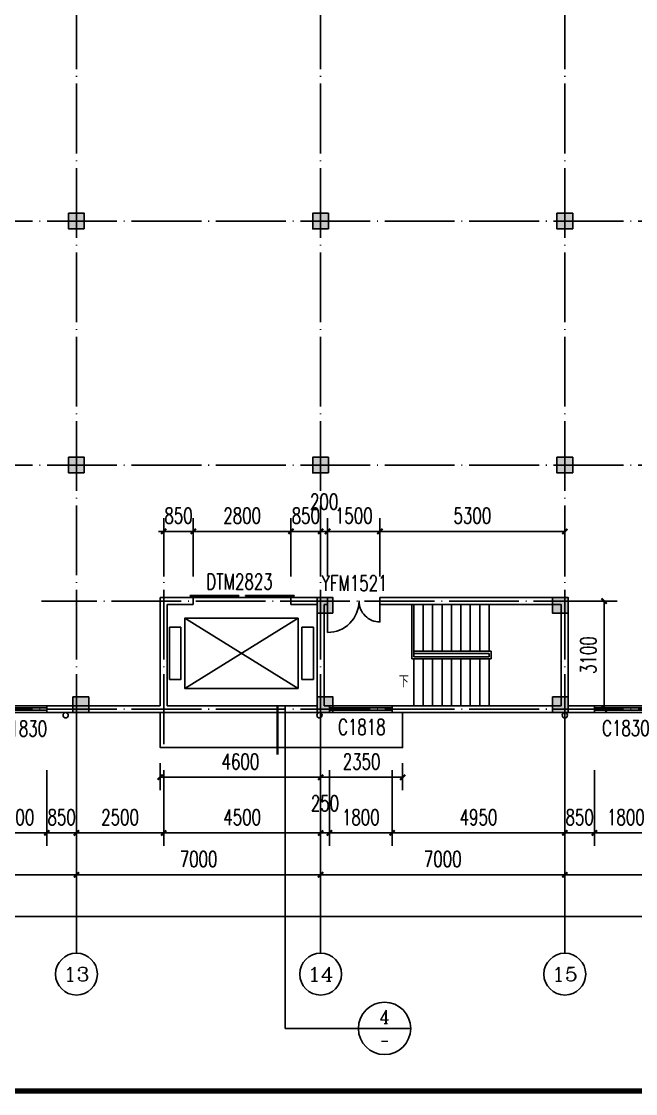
# Model space of a CAD drawing. Extents: x -4747 to 1060961, y -766984 to 396631.
# Drawn here: x 554268 to 571873, y -79089 to -48340 of the extents above; entities that cross this region are included whole.
import ezdxf
from ezdxf.enums import TextEntityAlignment as Align

# ---------------------------------------------------------------- set-up
doc = ezdxf.new("R2010")
doc.units = 0
doc.header["$LTSCALE"] = 1000
doc.header["$MEASUREMENT"] = 0
doc.linetypes.add('DOTE', pattern=[2.42, 2, -0.2, 0.02, -0.2])
doc.layers.get('0').update_dxf_attribs({"linetype": 'CONTINUOUS'})
doc.layers.get('DEFPOINTS').update_dxf_attribs({"linetype": 'CONTINUOUS'})
for name, color, linetype in [('AXIS', 3, 'CONTINUOUS'), ('AXIS_TEXT', 7, 'CONTINUOUS'), ('DIM_IDEN', 3, 'CONTINUOUS'), ('DIM_SYMB', 3, 'CONTINUOUS'), ('DOTE', 1, 'DOTE'), ('PUB_DIM', 3, 'CONTINUOUS'), ('PUB_TEXT', 7, 'CONTINUOUS'), ('PUB_TITLE', 4, 'CONTINUOUS'), ('STAIR', 2, 'CONTINUOUS'), ('WALL', 6, 'CONTINUOUS'), ('WINDOW', 4, 'CONTINUOUS'), ('WINDOW_TEXT', 7, 'CONTINUOUS'), ('屋面', 4, 'CONTINUOUS'), ('平面线条', 2, 'CONTINUOUS'), ('柱', 2, 'CONTINUOUS'), ('柱涂实', 54, 'CONTINUOUS'), ('雨水管', 2, 'CONTINUOUS'), ('面积计算', 7, 'CONTINUOUS')]:
    doc.layers.add(name, color=color, linetype=linetype)
doc.styles.add('_TCH_AXIS', font='COMPLEX', dxfattribs={"bigfont": 'GBCBIG'})
doc.styles.add('_TCH_DIM', font='SIMPLEX', dxfattribs={"bigfont": 'GBCBIG'})
doc.styles.add('_TCH_LABEL', font='COMPLEX', dxfattribs={"bigfont": 'GBCBIG'})
doc.styles.add('_TCH_WINDOW', font='SIMPLEX', dxfattribs={"height": 3.5, "bigfont": 'GBCBIG'})
doc.styles.add('COMPLEX', font='complex_.ttf')
doc.styles.add('DIM_FONT', font='SIMPLEX', dxfattribs={"width": 0.7, "bigfont": 'GBCBIG'})
doc.dimstyles.new('DIMN150', dxfattribs={"dimscale": 1.5, "dimtxt": 300, "dimasz": 100, "dimexe": 250, "dimexo": 300, "dimgap": 150, "dimtad": 1, "dimdec": 0, "dimzin": 0, "dimtxsty": 'DIM_FONT', "dimblk": 'ARCHTICK', "dimcen": 0.09, "dimclrt": 7, "dimazin": 3, "dimtfac": 1, "dimtdec": 0, "dimtix": 1, "dimtmove": 0, "dimatfit": 3, "dimtolj": 1, "dimtzin": 0})

# ---------------------------------------------------------------- blocks, each defined once
blk = doc.blocks.new('A$C22EA1380')
at = {"layer": '柱涂实'}
for points in [[(77625, 13875), (77625, 14325), (77175, 14325), (77175, 13875)], [(84625, 13875), (84625, 14325), (84175, 14325), (84175, 13875)], [(91625, 13875), (91625, 14325), (91175, 14325), (91175, 13875)], [(77625, 6875), (77625, 7325), (77175, 7325), (77175, 6875)], [(84625, 6875), (84625, 7325), (84175, 7325), (84175, 6875)], [(91625, 6875), (91625, 7325), (91175, 7325), (91175, 6875)], [(84750, 2850), (84750, 3300), (84300, 3300), (84300, 2850)], [(91500, 2850), (91500, 3300), (91050, 3300), (91050, 2850)], [(77750, 0), (77750, 450), (77300, 450), (77300, 0)], [(84750, 0), (84750, 450), (84300, 450), (84300, 0)], [(91500, 0), (91500, 450), (91050, 450), (91050, 0)]]:
    blk.add_hatch(color=256, dxfattribs=at).paths.add_polyline_path(points)
at = {"layer": '柱'}
for points in [[(77625, 13875), (77625, 14325), (77175, 14325), (77175, 13875)], [(84625, 13875), (84625, 14325), (84175, 14325), (84175, 13875)], [(91625, 13875), (91625, 14325), (91175, 14325), (91175, 13875)], [(77625, 6875), (77625, 7325), (77175, 7325), (77175, 6875)], [(84625, 6875), (84625, 7325), (84175, 7325), (84175, 6875)], [(91625, 6875), (91625, 7325), (91175, 7325), (91175, 6875)], [(84750, 2850), (84750, 3300), (84300, 3300), (84300, 2850)], [(91500, 2850), (91500, 3300), (91050, 3300), (91050, 2850)], [(77750, 0), (77750, 450), (77300, 450), (77300, 0)], [(84750, 0), (84750, 450), (84300, 450), (84300, 0)], [(91500, 0), (91500, 450), (91050, 450), (91050, 0)]]:
    blk.add_lwpolyline(points, close=True, dxfattribs=at)
at = {"layer": '柱涂实', "linetype": 'CONTINUOUS'}
for points in [[(77625, 13875), (77625, 14325), (77175, 14325), (77175, 13875)], [(84625, 13875), (84625, 14325), (84175, 14325), (84175, 13875)], [(91625, 13875), (91625, 14325), (91175, 14325), (91175, 13875)], [(77625, 6875), (77625, 7325), (77175, 7325), (77175, 6875)], [(84625, 6875), (84625, 7325), (84175, 7325), (84175, 6875)], [(91625, 6875), (91625, 7325), (91175, 7325), (91175, 6875)], [(84750, 2850), (84750, 3300), (84300, 3300), (84300, 2850)], [(91500, 2850), (91500, 3300), (91050, 3300), (91050, 2850)], [(77750, 0), (77750, 450), (77300, 450), (77300, 0)], [(84750, 0), (84750, 450), (84300, 450), (84300, 0)], [(91500, 0), (91500, 450), (91050, 450), (91050, 0)]]:
    blk.add_lwpolyline(points, close=True, dxfattribs=at)
blk = doc.blocks.new('_ARCHTICK')
at = {"color": 0, "linetype": 'BYBLOCK', "const_width": 0.4}
blk.add_lwpolyline([(-0.5, -0.5), (0.5, 0.5)], dxfattribs=at)
blk = doc.blocks.new('*D944')
at = {"layer": 'DEFPOINTS', "color": 0}
for p in [(569845, -64964), (570971, -64964), (569845, -68064)]:
    blk.add_point(p, dxfattribs=at)
at = {"layer": 'PUB_DIM', "color": 0}
for p, q in [((570295, -64964), (571346, -64964)), ((570971, -68064), (570971, -64964)), ((570295, -68064), (571346, -68064))]:
    blk.add_line(p, q, dxfattribs=at)
at = {"layer": 'PUB_DIM', "color": 0, "xscale": 150, "yscale": 150, "zscale": 150}
for p, rotation in [((570971, -64964), 90), ((570971, -68064), 270)]:
    blk.add_blockref('_ARCHTICK', p, dxfattribs=dict(at, rotation=rotation))
at = {"layer": 'PUB_DIM', "color": 7, "insert": (570521, -66514), "char_height": 450, "attachment_point": 5, "rotation": 90, "style": 'DIM_FONT'}
blk.add_mtext('\\A1;3100', dxfattribs=at)
blk = doc.blocks.new('*D945')
at = {"layer": 'DEFPOINTS', "color": 0}
for p in [(558245, -69164), (562845, -69164), (562845, -70017)]:
    blk.add_point(p, dxfattribs=at)
at = {"layer": 'PUB_DIM', "color": 0}
for p, q in [((558245, -69614), (558245, -70392)), ((562845, -69614), (562845, -70392)), ((558245, -70017), (562845, -70017))]:
    blk.add_line(p, q, dxfattribs=at)
at = {"layer": 'PUB_DIM', "color": 0, "xscale": 150, "yscale": 150, "zscale": 150, "rotation": 180}
blk.add_blockref('_ARCHTICK', (558245, -70017), dxfattribs=at)
at = {"layer": 'PUB_DIM', "color": 0, "xscale": 150, "yscale": 150, "zscale": 150}
blk.add_blockref('_ARCHTICK', (562845, -70017), dxfattribs=at)
at = {"layer": 'PUB_DIM', "color": 7, "insert": (560545, -69567), "char_height": 450, "attachment_point": 5, "style": 'DIM_FONT'}
blk.add_mtext('\\A1;4600', dxfattribs=at)
blk = doc.blocks.new('*D946')
at = {"layer": 'DEFPOINTS', "color": 0}
for p in [(562845, -69164), (565195, -69164), (565195, -70017)]:
    blk.add_point(p, dxfattribs=at)
at = {"layer": 'PUB_DIM', "color": 0}
for p, q in [((562845, -69614), (562845, -70392)), ((565195, -69614), (565195, -70392)), ((562845, -70017), (565195, -70017))]:
    blk.add_line(p, q, dxfattribs=at)
at = {"layer": 'PUB_DIM', "color": 0, "xscale": 150, "yscale": 150, "zscale": 150, "rotation": 180}
blk.add_blockref('_ARCHTICK', (562845, -70017), dxfattribs=at)
at = {"layer": 'PUB_DIM', "color": 0, "xscale": 150, "yscale": 150, "zscale": 150}
blk.add_blockref('_ARCHTICK', (565195, -70017), dxfattribs=at)
at = {"layer": 'PUB_DIM', "color": 7, "insert": (564020, -69567), "char_height": 450, "attachment_point": 5, "style": 'DIM_FONT'}
blk.add_mtext('\\A1;2350', dxfattribs=at)
blk = doc.blocks.new('*D947')
at = {"layer": 'DEFPOINTS', "color": 0}
for p in [(559195, -62966), (558345, -64712), (559195, -64712)]:
    blk.add_point(p, dxfattribs=at)
at = {"layer": 'PUB_DIM', "color": 0}
for p, q in [((558345, -64262), (558345, -62591)), ((559195, -64262), (559195, -62591)), ((558345, -62966), (558195, -62966)), ((558345, -62966), (559195, -62966)), ((559195, -62966), (559345, -62966))]:
    blk.add_line(p, q, dxfattribs=at)
at = {"layer": 'PUB_DIM', "color": 0, "xscale": 150, "yscale": 150, "zscale": 150}
blk.add_blockref('_ARCHTICK', (558345, -62966), dxfattribs=at)
at = {"layer": 'PUB_DIM', "color": 0, "xscale": 150, "yscale": 150, "zscale": 150, "rotation": 180}
blk.add_blockref('_ARCHTICK', (559195, -62966), dxfattribs=at)
at = {"layer": 'PUB_DIM', "color": 7, "insert": (558770, -62516), "char_height": 450, "attachment_point": 5, "style": 'DIM_FONT'}
blk.add_mtext('\\A1;850', dxfattribs=at)
blk = doc.blocks.new('*D948')
at = {"layer": 'DEFPOINTS', "color": 0}
for p in [(561995, -62966), (559195, -64712), (561995, -64712)]:
    blk.add_point(p, dxfattribs=at)
at = {"layer": 'PUB_DIM', "color": 0}
for p, q in [((559195, -64262), (559195, -62591)), ((561995, -64262), (561995, -62591)), ((559195, -62966), (561995, -62966))]:
    blk.add_line(p, q, dxfattribs=at)
at = {"layer": 'PUB_DIM', "color": 0, "xscale": 150, "yscale": 150, "zscale": 150, "rotation": 180}
blk.add_blockref('_ARCHTICK', (559195, -62966), dxfattribs=at)
at = {"layer": 'PUB_DIM', "color": 0, "xscale": 150, "yscale": 150, "zscale": 150}
blk.add_blockref('_ARCHTICK', (561995, -62966), dxfattribs=at)
at = {"layer": 'PUB_DIM', "color": 7, "insert": (560595, -62516), "char_height": 450, "attachment_point": 5, "style": 'DIM_FONT'}
blk.add_mtext('\\A1;2800', dxfattribs=at)
blk = doc.blocks.new('*D949')
at = {"layer": 'DEFPOINTS', "color": 0}
for p in [(562845, -62966), (561995, -64712), (562845, -64712)]:
    blk.add_point(p, dxfattribs=at)
at = {"layer": 'PUB_DIM', "color": 0}
for p, q in [((561995, -64262), (561995, -62591)), ((562845, -64262), (562845, -62591)), ((561995, -62966), (561845, -62966)), ((561995, -62966), (562845, -62966)), ((562845, -62966), (562995, -62966))]:
    blk.add_line(p, q, dxfattribs=at)
at = {"layer": 'PUB_DIM', "color": 0, "xscale": 150, "yscale": 150, "zscale": 150}
blk.add_blockref('_ARCHTICK', (561995, -62966), dxfattribs=at)
at = {"layer": 'PUB_DIM', "color": 0, "xscale": 150, "yscale": 150, "zscale": 150, "rotation": 180}
blk.add_blockref('_ARCHTICK', (562845, -62966), dxfattribs=at)
at = {"layer": 'PUB_DIM', "color": 7, "insert": (562420, -62516), "char_height": 450, "attachment_point": 5, "style": 'DIM_FONT'}
blk.add_mtext('\\A1;850', dxfattribs=at)
blk = doc.blocks.new('*D950')
at = {"layer": 'DEFPOINTS', "color": 0}
for p in [(563045, -62966), (562845, -64712), (563045, -64712)]:
    blk.add_point(p, dxfattribs=at)
at = {"layer": 'PUB_DIM', "color": 0}
for p, q in [((562845, -64262), (562845, -62591)), ((563045, -64262), (563045, -62591)), ((562845, -62966), (562695, -62966)), ((562845, -62966), (563045, -62966)), ((563045, -62966), (563195, -62966))]:
    blk.add_line(p, q, dxfattribs=at)
at = {"layer": 'PUB_DIM', "color": 0, "xscale": 150, "yscale": 150, "zscale": 150}
blk.add_blockref('_ARCHTICK', (562845, -62966), dxfattribs=at)
at = {"layer": 'PUB_DIM', "color": 0, "xscale": 150, "yscale": 150, "zscale": 150, "rotation": 180}
blk.add_blockref('_ARCHTICK', (563045, -62966), dxfattribs=at)
at = {"layer": 'PUB_DIM', "color": 7, "insert": (562945, -62115), "char_height": 450, "attachment_point": 5, "style": 'DIM_FONT'}
blk.add_mtext('\\A1;200', dxfattribs=at)
blk = doc.blocks.new('*D951')
at = {"layer": 'DEFPOINTS', "color": 0}
for p in [(564545, -62966), (563045, -64712), (564545, -64712)]:
    blk.add_point(p, dxfattribs=at)
at = {"layer": 'PUB_DIM', "color": 0}
for p, q in [((563045, -64262), (563045, -62591)), ((564545, -64262), (564545, -62591)), ((563045, -62966), (562895, -62966)), ((563045, -62966), (564545, -62966)), ((564545, -62966), (564695, -62966))]:
    blk.add_line(p, q, dxfattribs=at)
at = {"layer": 'PUB_DIM', "color": 0, "xscale": 150, "yscale": 150, "zscale": 150}
blk.add_blockref('_ARCHTICK', (563045, -62966), dxfattribs=at)
at = {"layer": 'PUB_DIM', "color": 0, "xscale": 150, "yscale": 150, "zscale": 150, "rotation": 180}
blk.add_blockref('_ARCHTICK', (564545, -62966), dxfattribs=at)
at = {"layer": 'PUB_DIM', "color": 7, "insert": (563795, -62516), "char_height": 450, "attachment_point": 5, "style": 'DIM_FONT'}
blk.add_mtext('\\A1;1500', dxfattribs=at)
blk = doc.blocks.new('*D952')
at = {"layer": 'DEFPOINTS', "color": 0}
for p in [(569845, -62966), (564545, -64712), (569845, -64712)]:
    blk.add_point(p, dxfattribs=at)
at = {"layer": 'PUB_DIM', "color": 0}
for p, q in [((564545, -64262), (564545, -62591)), ((569845, -64262), (569845, -62591)), ((564545, -62966), (569845, -62966))]:
    blk.add_line(p, q, dxfattribs=at)
at = {"layer": 'PUB_DIM', "color": 0, "xscale": 150, "yscale": 150, "zscale": 150, "rotation": 180}
blk.add_blockref('_ARCHTICK', (564545, -62966), dxfattribs=at)
at = {"layer": 'PUB_DIM', "color": 0, "xscale": 150, "yscale": 150, "zscale": 150}
blk.add_blockref('_ARCHTICK', (569845, -62966), dxfattribs=at)
at = {"layer": 'PUB_DIM', "color": 7, "insert": (567195, -62516), "char_height": 450, "attachment_point": 5, "style": 'DIM_FONT'}
blk.add_mtext('\\A1;5300', dxfattribs=at)
blk = doc.blocks.new('*D1248')
at = {"layer": 'DEFPOINTS', "color": 0}
for p in [(570695, -69364), (572495, -69364), (572495, -71614)]:
    blk.add_point(p, dxfattribs=at)
at = {"layer": 'PUB_DIM', "color": 0}
for p, q in [((570695, -69814), (570695, -71989)), ((572495, -69814), (572495, -71989)), ((570695, -71614), (572495, -71614))]:
    blk.add_line(p, q, dxfattribs=at)
at = {"layer": 'PUB_DIM', "color": 0, "xscale": 150, "yscale": 150, "zscale": 150, "rotation": 180}
blk.add_blockref('_ARCHTICK', (570695, -71614), dxfattribs=at)
at = {"layer": 'PUB_DIM', "color": 0, "xscale": 150, "yscale": 150, "zscale": 150}
blk.add_blockref('_ARCHTICK', (572495, -71614), dxfattribs=at)
at = {"layer": 'PUB_DIM', "color": 7, "insert": (571595, -71164), "char_height": 450, "attachment_point": 5, "style": 'DIM_FONT'}
blk.add_mtext('\\A1;1800', dxfattribs=at)
blk = doc.blocks.new('*D1249')
at = {"layer": 'DEFPOINTS', "color": 0}
for p in [(569845, -69364), (570695, -69364), (570695, -71614)]:
    blk.add_point(p, dxfattribs=at)
at = {"layer": 'PUB_DIM', "color": 0}
for p, q in [((569845, -69814), (569845, -71989)), ((570695, -69814), (570695, -71989)), ((569845, -71614), (569695, -71614)), ((569845, -71614), (570695, -71614)), ((570695, -71614), (570845, -71614))]:
    blk.add_line(p, q, dxfattribs=at)
at = {"layer": 'PUB_DIM', "color": 0, "xscale": 150, "yscale": 150, "zscale": 150}
blk.add_blockref('_ARCHTICK', (569845, -71614), dxfattribs=at)
at = {"layer": 'PUB_DIM', "color": 0, "xscale": 150, "yscale": 150, "zscale": 150, "rotation": 180}
blk.add_blockref('_ARCHTICK', (570695, -71614), dxfattribs=at)
at = {"layer": 'PUB_DIM', "color": 7, "insert": (570270, -71164), "char_height": 450, "attachment_point": 5, "style": 'DIM_FONT'}
blk.add_mtext('\\A1;850', dxfattribs=at)
blk = doc.blocks.new('*D1250')
at = {"layer": 'DEFPOINTS', "color": 0}
for p in [(564895, -69364), (569845, -69364), (569845, -71614)]:
    blk.add_point(p, dxfattribs=at)
at = {"layer": 'PUB_DIM', "color": 0}
for p, q in [((564895, -69814), (564895, -71989)), ((569845, -69814), (569845, -71989)), ((564895, -71614), (569845, -71614))]:
    blk.add_line(p, q, dxfattribs=at)
at = {"layer": 'PUB_DIM', "color": 0, "xscale": 150, "yscale": 150, "zscale": 150, "rotation": 180}
blk.add_blockref('_ARCHTICK', (564895, -71614), dxfattribs=at)
at = {"layer": 'PUB_DIM', "color": 0, "xscale": 150, "yscale": 150, "zscale": 150}
blk.add_blockref('_ARCHTICK', (569845, -71614), dxfattribs=at)
at = {"layer": 'PUB_DIM', "color": 7, "insert": (567370, -71164), "char_height": 450, "attachment_point": 5, "style": 'DIM_FONT'}
blk.add_mtext('\\A1;4950', dxfattribs=at)
blk = doc.blocks.new('*D1251')
at = {"layer": 'DEFPOINTS', "color": 0}
for p in [(563095, -69364), (564895, -69364), (564895, -71614)]:
    blk.add_point(p, dxfattribs=at)
at = {"layer": 'PUB_DIM', "color": 0}
for p, q in [((563095, -69814), (563095, -71989)), ((564895, -69814), (564895, -71989)), ((563095, -71614), (564895, -71614))]:
    blk.add_line(p, q, dxfattribs=at)
at = {"layer": 'PUB_DIM', "color": 0, "xscale": 150, "yscale": 150, "zscale": 150, "rotation": 180}
blk.add_blockref('_ARCHTICK', (563095, -71614), dxfattribs=at)
at = {"layer": 'PUB_DIM', "color": 0, "xscale": 150, "yscale": 150, "zscale": 150}
blk.add_blockref('_ARCHTICK', (564895, -71614), dxfattribs=at)
at = {"layer": 'PUB_DIM', "color": 7, "insert": (563995, -71164), "char_height": 450, "attachment_point": 5, "style": 'DIM_FONT'}
blk.add_mtext('\\A1;1800', dxfattribs=at)
blk = doc.blocks.new('*D1252')
at = {"layer": 'DEFPOINTS', "color": 0}
for p in [(562845, -69364), (563095, -69364), (563095, -71614)]:
    blk.add_point(p, dxfattribs=at)
at = {"layer": 'PUB_DIM', "color": 0}
for p, q in [((562845, -69814), (562845, -71989)), ((563095, -69814), (563095, -71989)), ((562845, -71614), (562695, -71614)), ((562845, -71614), (563095, -71614)), ((563095, -71614), (563245, -71614))]:
    blk.add_line(p, q, dxfattribs=at)
at = {"layer": 'PUB_DIM', "color": 0, "xscale": 150, "yscale": 150, "zscale": 150}
blk.add_blockref('_ARCHTICK', (562845, -71614), dxfattribs=at)
at = {"layer": 'PUB_DIM', "color": 0, "xscale": 150, "yscale": 150, "zscale": 150, "rotation": 180}
blk.add_blockref('_ARCHTICK', (563095, -71614), dxfattribs=at)
at = {"layer": 'PUB_DIM', "color": 7, "insert": (562970, -70763), "char_height": 450, "attachment_point": 5, "style": 'DIM_FONT'}
blk.add_mtext('\\A1;250', dxfattribs=at)
blk = doc.blocks.new('*D1253')
at = {"layer": 'DEFPOINTS', "color": 0}
for p in [(558345, -69364), (562845, -69364), (562845, -71614)]:
    blk.add_point(p, dxfattribs=at)
at = {"layer": 'PUB_DIM', "color": 0}
for p, q in [((558345, -69814), (558345, -71989)), ((562845, -69814), (562845, -71989)), ((558345, -71614), (562845, -71614))]:
    blk.add_line(p, q, dxfattribs=at)
at = {"layer": 'PUB_DIM', "color": 0, "xscale": 150, "yscale": 150, "zscale": 150, "rotation": 180}
blk.add_blockref('_ARCHTICK', (558345, -71614), dxfattribs=at)
at = {"layer": 'PUB_DIM', "color": 0, "xscale": 150, "yscale": 150, "zscale": 150}
blk.add_blockref('_ARCHTICK', (562845, -71614), dxfattribs=at)
at = {"layer": 'PUB_DIM', "color": 7, "insert": (560595, -71164), "char_height": 450, "attachment_point": 5, "style": 'DIM_FONT'}
blk.add_mtext('\\A1;4500', dxfattribs=at)
blk = doc.blocks.new('*D1254')
at = {"layer": 'DEFPOINTS', "color": 0}
for p in [(555845, -69364), (558345, -69364), (558345, -71614)]:
    blk.add_point(p, dxfattribs=at)
at = {"layer": 'PUB_DIM', "color": 0}
for p, q in [((555845, -69814), (555845, -71989)), ((558345, -69814), (558345, -71989)), ((555845, -71614), (558345, -71614))]:
    blk.add_line(p, q, dxfattribs=at)
at = {"layer": 'PUB_DIM', "color": 0, "xscale": 150, "yscale": 150, "zscale": 150, "rotation": 180}
blk.add_blockref('_ARCHTICK', (555845, -71614), dxfattribs=at)
at = {"layer": 'PUB_DIM', "color": 0, "xscale": 150, "yscale": 150, "zscale": 150}
blk.add_blockref('_ARCHTICK', (558345, -71614), dxfattribs=at)
at = {"layer": 'PUB_DIM', "color": 7, "insert": (557095, -71164), "char_height": 450, "attachment_point": 5, "style": 'DIM_FONT'}
blk.add_mtext('\\A1;2500', dxfattribs=at)
blk = doc.blocks.new('*D1255')
at = {"layer": 'DEFPOINTS', "color": 0}
for p in [(554995, -69364), (555845, -69364), (555845, -71614)]:
    blk.add_point(p, dxfattribs=at)
at = {"layer": 'PUB_DIM', "color": 0}
for p, q in [((554995, -69814), (554995, -71989)), ((555845, -69814), (555845, -71989)), ((554995, -71614), (554845, -71614)), ((554995, -71614), (555845, -71614)), ((555845, -71614), (555995, -71614))]:
    blk.add_line(p, q, dxfattribs=at)
at = {"layer": 'PUB_DIM', "color": 0, "xscale": 150, "yscale": 150, "zscale": 150}
blk.add_blockref('_ARCHTICK', (554995, -71614), dxfattribs=at)
at = {"layer": 'PUB_DIM', "color": 0, "xscale": 150, "yscale": 150, "zscale": 150, "rotation": 180}
blk.add_blockref('_ARCHTICK', (555845, -71614), dxfattribs=at)
at = {"layer": 'PUB_DIM', "color": 7, "insert": (555420, -71164), "char_height": 450, "attachment_point": 5, "style": 'DIM_FONT'}
blk.add_mtext('\\A1;850', dxfattribs=at)
blk = doc.blocks.new('*D1256')
at = {"layer": 'DEFPOINTS', "color": 0}
for p in [(553195, -69364), (554995, -69364), (554995, -71614)]:
    blk.add_point(p, dxfattribs=at)
at = {"layer": 'PUB_DIM', "color": 0}
for p, q in [((553195, -69814), (553195, -71989)), ((554995, -69814), (554995, -71989)), ((553195, -71614), (554995, -71614))]:
    blk.add_line(p, q, dxfattribs=at)
at = {"layer": 'PUB_DIM', "color": 0, "xscale": 150, "yscale": 150, "zscale": 150, "rotation": 180}
blk.add_blockref('_ARCHTICK', (553195, -71614), dxfattribs=at)
at = {"layer": 'PUB_DIM', "color": 0, "xscale": 150, "yscale": 150, "zscale": 150}
blk.add_blockref('_ARCHTICK', (554995, -71614), dxfattribs=at)
at = {"layer": 'PUB_DIM', "color": 7, "insert": (554095, -71164), "char_height": 450, "attachment_point": 5, "style": 'DIM_FONT'}
blk.add_mtext('\\A1;1800', dxfattribs=at)
blk = doc.blocks.new('*D1353')
at = {"layer": 'AXIS', "color": 0}
for p, q in [((548845, -69514), (548845, -73189)), ((555845, -69514), (555845, -73189)), ((548845, -72814), (555845, -72814))]:
    blk.add_line(p, q, dxfattribs=at)
at = {"layer": 'DEFPOINTS', "color": 0}
for p in [(548845, -69064), (555845, -69064), (555845, -72814)]:
    blk.add_point(p, dxfattribs=at)
at = {"layer": 'AXIS', "color": 0, "xscale": 150, "yscale": 150, "zscale": 150, "rotation": 180}
blk.add_blockref('_ARCHTICK', (548845, -72814), dxfattribs=at)
at = {"layer": 'AXIS', "color": 0, "xscale": 150, "yscale": 150, "zscale": 150}
blk.add_blockref('_ARCHTICK', (555845, -72814), dxfattribs=at)
at = {"layer": 'AXIS', "color": 7, "insert": (552345, -72364), "char_height": 450, "attachment_point": 5, "style": 'DIM_FONT'}
blk.add_mtext('\\A1;7000', dxfattribs=at)
blk = doc.blocks.new('*D1354')
at = {"layer": 'AXIS', "color": 0}
for p, q in [((555845, -69514), (555845, -73189)), ((562845, -69514), (562845, -73189)), ((555845, -72814), (562845, -72814))]:
    blk.add_line(p, q, dxfattribs=at)
at = {"layer": 'DEFPOINTS', "color": 0}
for p in [(555845, -69064), (562845, -69064), (562845, -72814)]:
    blk.add_point(p, dxfattribs=at)
at = {"layer": 'AXIS', "color": 0, "xscale": 150, "yscale": 150, "zscale": 150, "rotation": 180}
blk.add_blockref('_ARCHTICK', (555845, -72814), dxfattribs=at)
at = {"layer": 'AXIS', "color": 0, "xscale": 150, "yscale": 150, "zscale": 150}
blk.add_blockref('_ARCHTICK', (562845, -72814), dxfattribs=at)
at = {"layer": 'AXIS', "color": 7, "insert": (559345, -72364), "char_height": 450, "attachment_point": 5, "style": 'DIM_FONT'}
blk.add_mtext('\\A1;7000', dxfattribs=at)
blk = doc.blocks.new('*D1355')
at = {"layer": 'AXIS', "color": 0}
for p, q in [((562845, -69514), (562845, -73189)), ((569845, -69514), (569845, -73189)), ((562845, -72814), (569845, -72814))]:
    blk.add_line(p, q, dxfattribs=at)
at = {"layer": 'DEFPOINTS', "color": 0}
for p in [(562845, -69064), (569845, -69064), (569845, -72814)]:
    blk.add_point(p, dxfattribs=at)
at = {"layer": 'AXIS', "color": 0, "xscale": 150, "yscale": 150, "zscale": 150, "rotation": 180}
blk.add_blockref('_ARCHTICK', (562845, -72814), dxfattribs=at)
at = {"layer": 'AXIS', "color": 0, "xscale": 150, "yscale": 150, "zscale": 150}
blk.add_blockref('_ARCHTICK', (569845, -72814), dxfattribs=at)
at = {"layer": 'AXIS', "color": 7, "insert": (566345, -72364), "char_height": 450, "attachment_point": 5, "style": 'DIM_FONT'}
blk.add_mtext('\\A1;7000', dxfattribs=at)
blk = doc.blocks.new('*D1356')
at = {"layer": 'AXIS', "color": 0}
for p, q in [((569845, -69514), (569845, -73189)), ((576845, -69514), (576845, -73189)), ((569845, -72814), (576845, -72814))]:
    blk.add_line(p, q, dxfattribs=at)
at = {"layer": 'DEFPOINTS', "color": 0}
for p in [(569845, -69064), (576845, -69064), (576845, -72814)]:
    blk.add_point(p, dxfattribs=at)
at = {"layer": 'AXIS', "color": 0, "xscale": 150, "yscale": 150, "zscale": 150, "rotation": 180}
blk.add_blockref('_ARCHTICK', (569845, -72814), dxfattribs=at)
at = {"layer": 'AXIS', "color": 0, "xscale": 150, "yscale": 150, "zscale": 150}
blk.add_blockref('_ARCHTICK', (576845, -72814), dxfattribs=at)
at = {"layer": 'AXIS', "color": 7, "insert": (573345, -72364), "char_height": 450, "attachment_point": 5, "style": 'DIM_FONT'}
blk.add_mtext('\\A1;7000', dxfattribs=at)
blk = doc.blocks.new('*D1358')
at = {"layer": 'AXIS', "color": 0}
for p, q in [((478445, -69814), (478445, -74389)), ((578945, -69814), (578945, -74389)), ((478445, -74014), (578945, -74014))]:
    blk.add_line(p, q, dxfattribs=at)
at = {"layer": 'DEFPOINTS', "color": 0}
for p in [(478445, -69364), (578945, -69364), (578945, -74014)]:
    blk.add_point(p, dxfattribs=at)
at = {"layer": 'AXIS', "color": 0, "xscale": 150, "yscale": 150, "zscale": 150, "rotation": 180}
blk.add_blockref('_ARCHTICK', (478445, -74014), dxfattribs=at)
at = {"layer": 'AXIS', "color": 0, "xscale": 150, "yscale": 150, "zscale": 150}
blk.add_blockref('_ARCHTICK', (578945, -74014), dxfattribs=at)
at = {"layer": 'AXIS', "color": 7, "insert": (528695, -73564), "char_height": 450, "attachment_point": 5, "style": 'DIM_FONT'}
blk.add_mtext('\\A1;100500', dxfattribs=at)
blk = doc.blocks.new('$WINLIB2D$00000001')
at = {"color": 0}
for points in [[(-0.5, 0.5), (-0.5, -0.5)], [(-0.5, 0.5), (0.5, 0.5)], [(0.5, -0.5), (0.5, 0.5)], [(0.5, 0.167), (-0.5, 0.167)], [(0.5, -0.167), (-0.5, -0.167)], [(-0.5, -0.5), (0.5, -0.5)]]:
    blk.add_lwpolyline(points, dxfattribs=at)
blk = doc.blocks.new('$DORLIB2D$00000127')
at = {"color": 0, "linetype": 'CONTINUOUS'}
for p, q in [((-0.033, 0.795, -93.75), (-0.533, 0.795, -93.75)), ((-0.533, 0.795, -93.75), (-0.533, 0.69, -93.75)), ((-0.033, 0.795, -93.75), (-0.033, 0.69, -93.75)), ((0.033, 0.795, -93.75), (0.033, 0.69, -93.75)), ((0.533, 0.795, -93.75), (0.033, 0.795, -93.75)), ((0.533, 0.795, -93.75), (0.533, 0.69, -93.75)), ((-0.033, 0.69, -93.75), (-0.533, 0.69, -93.75)), ((0.533, 0.69, -93.75), (0.033, 0.69, -93.75)), ((0.5, 0.5, -93.75), (-0.5, 0.5, -93.75))]:
    blk.add_line(p, q, dxfattribs=at)
blk = doc.blocks.new('_AXISO')
blk.add_circle((0, 0), 0.5)
at = {"layer": 'AXIS_TEXT', "style": 'COMPLEX', "width": 1.041667}
blk.add_attdef('A', text='', height=0.56, dxfattribs=at).set_placement((-0.25, -0.28), (0.25, -0.28), align=Align.FIT)

msp = doc.modelspace()

# ---------------------------------------------------------------- linework, layer by layer
at = {"layer": 'AXIS'}
for p, q in [((555844.9, -69064.3), (555844.9, -75064.3)), ((562844.9, -69064.3), (562844.9, -75064.3)), ((569844.9, -69064.3), (569844.9, -75064.3))]:
    msp.add_line(p, q, dxfattribs=at)
at = {"layer": 'DIM_IDEN'}
for p, q in [((561832.5, -67964.3), (561832.5, -77220.9)), ((561832.5, -77220.9), (563926.6, -77220.9)), ((565426.6, -77220.9), (563926.6, -77220.9))]:
    msp.add_line(p, q, dxfattribs=at)
at = {"layer": 'DIM_IDEN', "const_width": 75}
msp.add_lwpolyline([(561607.5, -67964.3), (561607.5, -69368.9)], dxfattribs=at)
at = {"layer": 'DIM_IDEN'}
msp.add_circle((564676.6, -77220.9), 750, dxfattribs=at)
at = {"layer": 'DIM_SYMB'}
msp.add_lwpolyline([(565379.9, -67264.3, 0, 0, 0), (568709.9, -67264.3, 0, 0, 0), (568709.9, -65764.3, 0, 0, 0), (565949.9, -65764.3, 80, 0, 0), (565649.9, -65764.3, 0, 0, 0)], format="xyseb", dxfattribs=at)
at = {"layer": 'DOTE'}
for p, q in [((555844.9, -69064.3), (555844.9, -25064.3)), ((562844.9, -69064.3), (562844.9, -25064.3)), ((569844.9, -69064.3), (569844.9, -25064.3)), ((475144.9, -54064.3), (579844.9, -54064.3)), ((475144.9, -61064.3), (579844.9, -61064.3)), ((558344.9, -69064.3), (558344.9, -63964.3)), ((570944.9, -64964.3), (554844.9, -64964.3)), ((475144.9, -68064.3), (579844.9, -68064.3))]:
    msp.add_line(p, q, dxfattribs=at)
at = {"layer": 'PUB_TITLE', "const_width": 150}
msp.add_lwpolyline([(425670.8, -79014.3), (598770.8, -79014.3), (598770.8, 44135.7), (425670.8, 44135.7)], close=True, dxfattribs=at)
at = {"layer": 'STAIR'}
for p, q in [((565454.9, -66624.3), (565454.9, -65064.3)), ((565454.9, -65064.3), (565514.9, -65064.3)), ((565514.9, -65064.3), (567674.9, -65064.3)), ((565514.9, -65064.3), (565514.9, -66404.3)), ((565514.9, -66564.3), (565514.9, -65064.3)), ((565784.9, -65064.3), (565784.9, -66404.3)), ((566054.9, -65064.3), (566054.9, -66404.3)), ((566324.9, -65064.3), (566324.9, -66404.3)), ((566594.9, -65064.3), (566594.9, -66404.3)), ((566864.9, -65064.3), (566864.9, -66404.3)), ((567134.9, -65064.3), (567134.9, -66404.3)), ((567404.9, -65064.3), (567404.9, -66404.3)), ((567674.9, -65064.3), (567674.9, -66404.3)), ((569744.9, -65064.3), (567674.9, -65064.3)), ((567674.9, -65064.3), (567674.9, -66404.3)), ((569744.9, -67964.3), (569744.9, -65064.3)), ((565514.9, -66404.3), (565514.9, -66464.3)), ((565514.9, -66404.3), (567734.9, -66404.3)), ((565514.9, -66404.3), (565514.9, -66464.3)), ((567734.9, -66404.3), (567734.9, -66624.3)), ((567734.9, -66624.3), (565454.9, -66624.3)), ((565514.9, -66464.3), (567674.9, -66464.3)), ((565514.9, -66464.3), (567674.9, -66464.3)), ((565514.9, -66464.3), (565514.9, -66564.3)), ((567674.9, -66564.3), (565514.9, -66564.3)), ((567674.9, -66564.3), (565514.9, -66564.3)), ((565514.9, -67964.3), (565514.9, -66624.3)), ((565784.9, -67964.3), (565784.9, -66624.3)), ((566054.9, -67964.3), (566054.9, -66624.3)), ((566324.9, -67964.3), (566324.9, -66624.3)), ((566594.9, -67964.3), (566594.9, -66624.3)), ((566864.9, -67964.3), (566864.9, -66624.3)), ((567134.9, -67964.3), (567134.9, -66624.3)), ((567404.9, -67964.3), (567404.9, -66624.3)), ((567674.9, -66464.3), (567674.9, -66564.3)), ((567674.9, -66464.3), (567674.9, -66564.3)), ((567674.9, -67964.3), (567674.9, -66624.3)), ((567674.9, -66624.3), (567674.9, -67964.3)), ((567674.9, -67964.3), (565514.9, -67964.3)), ((567674.9, -67964.3), (569744.9, -67964.3))]:
    msp.add_line(p, q, dxfattribs=at)
for points in [[(562200.2, -65455.8), (558950.7, -65455.8), (558950.7, -67470.7), (562200.2, -67470.7)], [(558840.5, -65714.7), (558840.5, -67211.8), (558514.1, -67211.8), (558514.1, -65714.7)], [(562310.3, -65714.7), (562310.3, -67211.8), (562636.8, -67211.8), (562636.8, -65714.7)]]:
    msp.add_lwpolyline(points, close=True, dxfattribs=at)
for points in [[(558950.7, -65455.8), (562200.2, -67470.7)], [(562200.2, -65455.8), (558950.7, -67470.7)]]:
    msp.add_lwpolyline(points, dxfattribs=at)
at = {"layer": 'WALL'}
for p, q in [((558244.9, -67964.3), (558244.9, -64864.3)), ((559194.9, -64864.3), (558244.9, -64864.3)), ((559194.9, -65064.3), (559194.9, -64864.3)), ((562844.9, -64864.3), (561994.9, -64864.3)), ((561994.9, -64864.3), (561994.9, -65064.3)), ((563044.9, -64864.3), (562844.9, -64864.3)), ((563044.9, -65064.3), (563044.9, -64864.3)), ((569944.9, -64864.3), (564544.9, -64864.3)), ((564544.9, -64864.3), (564544.9, -65064.3)), ((569944.9, -64864.3), (569944.9, -67964.3)), ((558444.9, -67964.3), (558444.9, -65064.3)), ((558444.9, -65064.3), (559194.9, -65064.3)), ((561994.9, -65064.3), (562744.9, -65064.3)), ((562744.9, -65064.3), (562744.9, -67964.3)), ((562944.9, -65064.3), (563044.9, -65064.3)), ((562944.9, -65064.3), (562944.9, -67964.3)), ((564544.9, -65064.3), (569744.9, -65064.3)), ((569744.9, -65064.3), (569744.9, -67964.3)), ((558244.9, -67964.3), (554994.9, -67964.3)), ((554994.9, -67964.3), (554994.9, -68164.3)), ((554994.9, -68164.3), (558344.9, -68164.3)), ((562844.9, -68164.3), (558344.9, -68164.3)), ((562744.9, -67964.3), (558444.9, -67964.3)), ((562844.9, -68164.3), (563094.9, -68164.3)), ((563094.9, -67964.3), (562944.9, -67964.3)), ((563094.9, -68164.3), (563094.9, -67964.3)), ((569744.9, -67964.3), (564894.9, -67964.3)), ((564894.9, -67964.3), (564894.9, -68164.3)), ((564894.9, -68164.3), (569844.9, -68164.3)), ((569844.9, -68164.3), (570694.9, -68164.3)), ((570694.9, -67964.3), (569944.9, -67964.3)), ((570694.9, -68164.3), (570694.9, -67964.3))]:
    msp.add_line(p, q, dxfattribs=at)
at = {"layer": 'WINDOW', "extrusion": (0, 0, -1)}
msp.add_lwpolyline([(-564544.9, -64964.3), (-564544.9, -65564.3, 0.4142136), (-563944.9, -64964.3, 0.4142136), (-563044.9, -65864.3), (-563044.9, -64964.3)], format="xyb", dxfattribs=at)
at = {"layer": '屋面'}
msp.add_lwpolyline([(558244.9, -68164.3), (558244.9, -69164.3), (565194.9, -69164.3), (565194.9, -68164.3)], dxfattribs=at)
at = {"layer": '平面线条'}
msp.add_lwpolyline([(569844.9, -68164.3), (569844.9, -71164.3)], dxfattribs=at)
at = {"layer": '雨水管'}
for centre in [(555534.5, -68239.3), (562811.4, -68239.3), (569844.9, -68239.3)]:
    msp.add_circle(centre, 75, dxfattribs=at)

# ---------------------------------------------------------------- block references
at = {"layer": 'AXIS'}
ref = msp.add_blockref('_AXISO', (555844.9, -75664.3), dxfattribs=dict(at, xscale=1200, yscale=1200, zscale=1200))
ref.add_attrib('A', '13', dxfattribs={"layer": 'AXIS_TEXT', "height": 394.42, "style": '_TCH_AXIS', "width": 1.361643}).set_placement((555474.1, -75861.5), (556215.7, -75861.5), align=Align.FIT)
ref = msp.add_blockref('_AXISO', (562844.9, -75664.3), dxfattribs=dict(at, xscale=1200, yscale=1200, zscale=1200))
ref.add_attrib('A', '14', dxfattribs={"layer": 'AXIS_TEXT', "height": 400.97, "style": '_TCH_AXIS', "width": 1.247038}).set_placement((562475.9, -75864.8), (563214, -75864.8), align=Align.FIT)
ref = msp.add_blockref('_AXISO', (569844.9, -75664.3), dxfattribs=dict(at, xscale=1200, yscale=1200, zscale=1200))
ref.add_attrib('A', '15', dxfattribs={"layer": 'AXIS_TEXT', "height": 394.42, "style": '_TCH_AXIS', "width": 1.361643}).set_placement((569474.1, -75861.5), (570215.7, -75861.5), align=Align.FIT)
at = {"layer": 'WINDOW'}
ref = msp.add_blockref('$DORLIB2D$00000127', (560594.9, -64964.3), dxfattribs=dict(at, xscale=-2800, yscale=200, zscale=-2800))
ref.add_attrib('A', 'DTM2823', (559567.4, -64628.4), dxfattribs={"layer": 'WINDOW_TEXT', "height": 446.25, "style": '_TCH_WINDOW', "width": 0.705882})
ref = msp.add_blockref('$WINLIB2D$00000001', (554094.9, -68064.3), dxfattribs=dict(at, xscale=-1800, yscale=-200, zscale=-1800, rotation=180))
ref.add_attrib('A', 'XFC1830', (553127.4, -68845.1), dxfattribs={"layer": 'WINDOW_TEXT', "height": 446.25, "style": '_TCH_WINDOW', "width": 0.705882})
ref = msp.add_blockref('$WINLIB2D$00000001', (563994.9, -68064.3), dxfattribs=dict(at, xscale=-1800, yscale=-200, zscale=-1800, rotation=180))
ref.add_attrib('A', 'C1818', (563342.4, -68799.9), dxfattribs={"layer": 'WINDOW_TEXT', "height": 446.25, "style": '_TCH_WINDOW', "width": 0.705882})
ref = msp.add_blockref('$WINLIB2D$00000001', (571594.9, -68064.3), dxfattribs=dict(at, xscale=-1800, yscale=-200, zscale=-1800, rotation=180))
ref.add_attrib('A', 'C1830', (570912.4, -68832.3), dxfattribs={"layer": 'WINDOW_TEXT', "height": 446.25, "style": '_TCH_WINDOW', "width": 0.705882})
at = {"layer": '面积计算'}
msp.add_blockref('A$C22EA1380', (478444.9, -68164.3), dxfattribs=at)

# ---------------------------------------------------------------- texts
at = {"layer": 'PUB_TEXT', "style": '_TCH_DIM'}
msp.add_text('下', height=337.6, dxfattribs=at).set_placement((565085, -67439.3))
at = {"layer": 'PUB_TEXT', "style": '_TCH_LABEL'}
msp.add_text('4', height=386.6, dxfattribs=at).set_placement((564529.3, -77081.4), (564823.9, -77081.4), align=Align.FIT)
at = {"layer": 'PUB_TEXT', "style": '_TCH_LABEL', "width": 0.777778}
msp.add_text('-', height=391.5, dxfattribs=at).set_placement((564546.1, -77751.3), (564807.1, -77751.3), align=Align.FIT)
at = {"layer": 'WINDOW_TEXT', "style": '_TCH_WINDOW', "width": 0.705882}
msp.add_text('YFM1521', height=446.25, dxfattribs=at).set_placement((562872.4, -64674.9))

# ---------------------------------------------------------------- dimensions: what is measured, and where the dimension line sits
at = {"layer": 'AXIS'}
for p1, p2, distance, picture, middle in [((548844.9, -69064.3), (555844.9, -69064.3), -3750, '*D1353', (552344.9, -72364.3)), ((555844.9, -69064.3), (562844.9, -69064.3), -3750, '*D1354', (559344.9, -72364.3)), ((562844.9, -69064.3), (569844.9, -69064.3), -3750, '*D1355', (566344.9, -72364.3)), ((569844.9, -69064.3), (576844.9, -69064.3), -3750, '*D1356', (573344.9, -72364.3)), ((478444.9, -69364.3), (578944.9, -69364.3), -4650, '*D1358', (528694.9, -73564.3))]:
    dim = msp.add_aligned_dim(p1=p1, p2=p2, distance=distance, dimstyle='DIMN150', dxfattribs=at)
    dim.commit()
    dim.dimension.update_dxf_attribs({"geometry": picture, "text_midpoint": middle})
at = {"layer": 'PUB_DIM'}
for base, p1, p2, picture, middle in [((563044.9, -62966.2), (562844.9, -64712.5), (563044.9, -64712.5), '*D950', (562944.9, -62114.9)), ((563094.9, -71614.3), (562844.9, -69364.3), (563094.9, -69364.3), '*D1252', (562969.9, -70763.1))]:
    dim = msp.add_linear_dim(base=base, p1=p1, p2=p2, angle=0, dimstyle='DIMN150', dxfattribs=at)
    dim.commit()
    dim.dimension.update_dxf_attribs({"geometry": picture, "text_midpoint": middle, "dimtype": 129})
for p1, p2, distance, picture, middle in [((558344.9, -64712.5), (559194.9, -64712.5), 1746.3, '*D947', (558769.9, -62516.2)), ((559194.9, -64712.5), (561994.9, -64712.5), 1746.3, '*D948', (560594.9, -62516.2)), ((561994.9, -64712.5), (562844.9, -64712.5), 1746.3, '*D949', (562419.9, -62516.2)), ((563044.9, -64712.5), (564544.9, -64712.5), 1746.3, '*D951', (563794.9, -62516.2)), ((564544.9, -64712.5), (569844.9, -64712.5), 1746.3, '*D952', (567194.9, -62516.2)), ((569844.9, -68064.3), (569844.9, -64964.3), -1126.4, '*D944', (570521.4, -66514.3)), ((558244.9, -69164.3), (562844.9, -69164.3), -852.5, '*D945', (560544.9, -69566.8)), ((562844.9, -69164.3), (565194.9, -69164.3), -852.5, '*D946', (564019.9, -69566.8)), ((553194.9, -69364.3), (554994.9, -69364.3), -2250, '*D1256', (554094.9, -71164.3)), ((554994.9, -69364.3), (555844.9, -69364.3), -2250, '*D1255', (555419.9, -71164.3)), ((555844.9, -69364.3), (558344.9, -69364.3), -2250, '*D1254', (557094.9, -71164.3)), ((558344.9, -69364.3), (562844.9, -69364.3), -2250, '*D1253', (560594.9, -71164.3)), ((563094.9, -69364.3), (564894.9, -69364.3), -2250, '*D1251', (563994.9, -71164.3)), ((564894.9, -69364.3), (569844.9, -69364.3), -2250, '*D1250', (567369.9, -71164.3)), ((569844.9, -69364.3), (570694.9, -69364.3), -2250, '*D1249', (570269.9, -71164.3)), ((570694.9, -69364.3), (572494.9, -69364.3), -2250, '*D1248', (571594.9, -71164.3))]:
    dim = msp.add_aligned_dim(p1=p1, p2=p2, distance=distance, dimstyle='DIMN150', dxfattribs=at)
    dim.commit()
    dim.dimension.update_dxf_attribs({"geometry": picture, "text_midpoint": middle})

doc.saveas('drawing.dxf')
